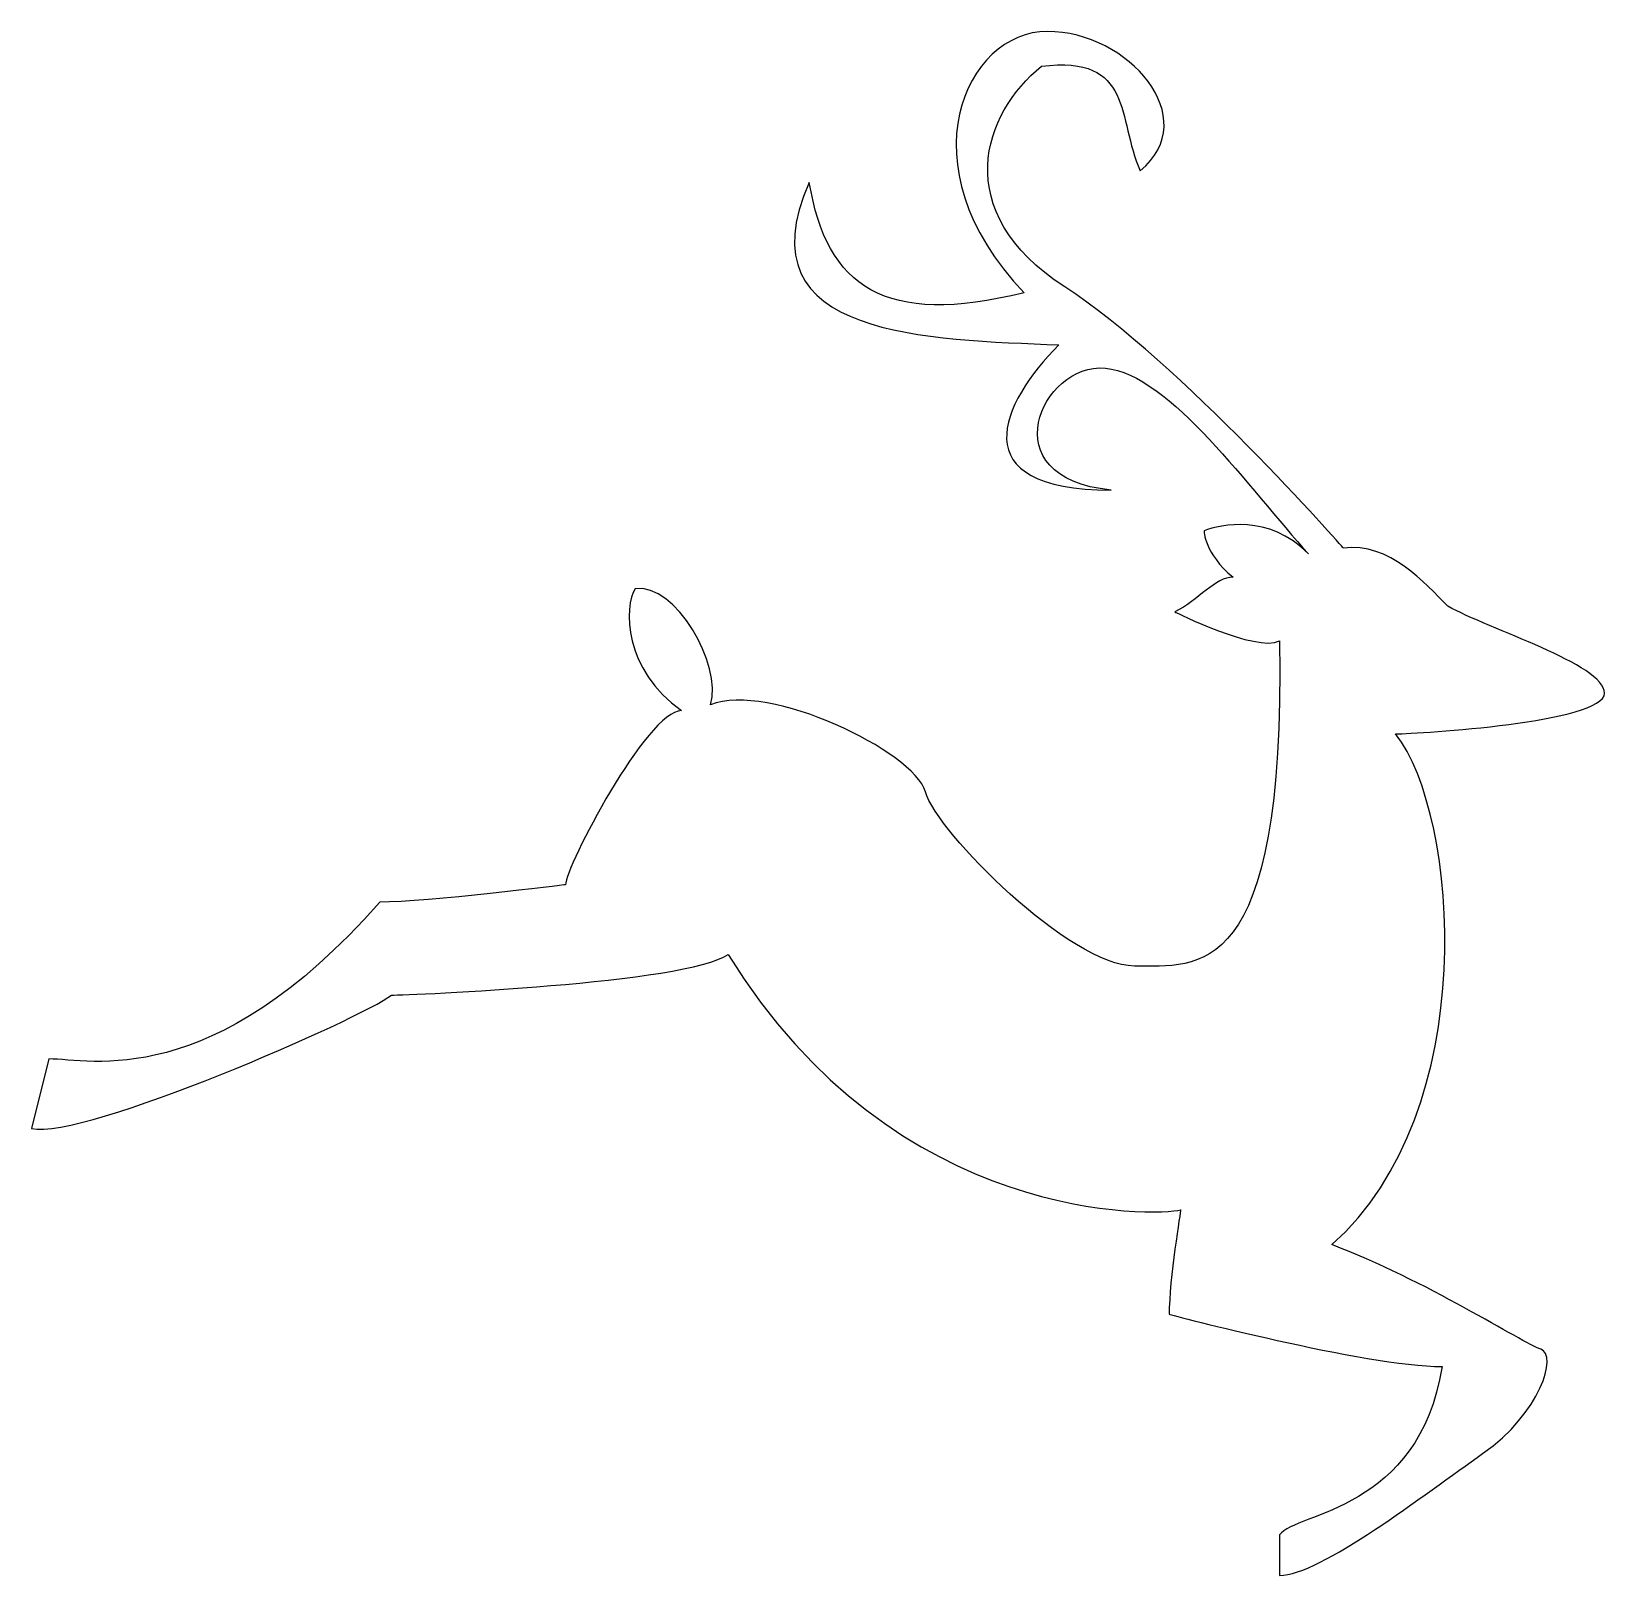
# Model space of a CAD drawing. Header units: centimetres. Extents: x -8.4 to 8.4, y -8.2 to 8.2.
import ezdxf

# ---------------------------------------------------------------- set-up
doc = ezdxf.new("R2010")
doc.units = ezdxf.units.CM
doc.header["$MEASUREMENT"] = 0
doc.layers.add('Camada 1', color=7, linetype='Continuous')

msp = doc.modelspace()

# ---------------------------------------------------------------- linework, layer by layer
at = {"layer": 'Camada 1'}
msp.add_open_spline([(-8.40045, -3.47178), (-8.40045, -3.47178), (-8.21447, -2.72782), (-8.21447, -2.72782), (-8.21447, -2.72782), (-7.7805, -2.72782), (-6.47859, -3.09982), (-4.6807, -1.05393), (-4.6807, -1.05393), (-4.18471, -1.05393), (-2.69683, -0.86795), (-2.69683, -0.86795), (-2.69683, -0.86795), (-2.69683, -0.68195), (-1.82892, 0.99194), (-1.45694, 0.99194), (-1.45694, 0.99194), (-2.07689, 1.42594), (-2.07686, 2.10787), (-1.95288, 2.29388), (-1.95288, 2.29388), (-1.51894, 2.3559), (-1.02295, 1.48799), (-1.14696, 1.05399), (-1.14696, 1.05399), (-0.52701, 1.30193), (1.02281, 0.55805), (1.14687, 0.12406), (1.14687, 0.12406), (1.27091, -0.30994), (2.69672, -1.73583), (3.37874, -1.73583), (3.37874, -1.73583), (4.06076, -1.73583), (4.99071, -1.92191), (4.92867, 1.73593), (4.92867, 1.73593), (4.68065, 1.61195), (3.81274, 2.04586), (3.81274, 2.04586), (3.81274, 2.04586), (4.06076, 2.16992), (4.24674, 2.41784), (4.43274, 2.41784), (4.43274, 2.41784), (4.12484, 2.66922), (4.1227, 2.91388), (4.1227, 2.91388), (4.1227, 2.91388), (4.30868, 2.97582), (4.80461, 3.09986), (5.23863, 2.66586), (5.23863, 2.66586), (4.61871, 3.3478), (3.75075, 4.58769), (3.06881, 4.64971), (3.06881, 4.64971), (2.38687, 4.71173), (1.82892, 3.47176), (3.13083, 3.3478), (3.13083, 3.3478), (1.51888, 3.3478), (1.95288, 4.27781), (2.57288, 4.89773), (2.57288, 4.89773), (1.20893, 4.9597), (-0.83694, 4.9597), (-0.09298, 6.63358), (-0.09298, 6.63358), (0.09302, 5.51765), (0.71299, 5.0837), (2.2009, 5.45568), (2.2009, 5.45568), (0.89899, 6.81953), (1.58085, 8.24545), (2.44881, 8.24545), (2.44881, 8.24545), (3.31683, 8.24545), (4.12272, 7.31552), (3.44079, 6.75754), (3.44079, 6.75754), (3.19277, 7.31549), (3.37404, 7.99661), (2.38688, 7.87347), (2.38688, 7.87347), (1.76688, 7.37753), (1.39482, 6.32354), (2.63482, 5.51759), (2.63482, 5.51759), (3.87479, 4.71167), (5.61062, 2.72782), (5.61062, 2.72782), (5.61062, 2.72782), (6.10666, 2.78976), (6.47856, 2.35584), (6.72655, 2.10782), (6.72655, 2.10782), (7.16055, 1.8598), (8.40046, 1.48782), (8.40046, 1.17789), (8.40046, 1.17789), (8.40046, 0.86793), (6.41653, 0.74389), (6.16859, 0.74389), (6.16859, 0.74389), (6.85061, -0.12402), (7.09852, -3.28571), (5.48668, -4.71171), (5.48668, -4.71171), (6.47863, -5.08369), (7.53254, -5.7656), (7.71855, -5.82764), (7.71855, -5.82764), (7.90453, -5.88966), (7.71844, -6.50955), (7.09855, -6.94357), (7.09855, -6.94357), (6.47863, -7.37757), (5.36272, -8.24548), (4.9287, -8.24548), (4.9287, -8.24548), (4.9287, -7.81159), (4.9287, -7.81159), (4.9287, -7.81159), (4.9287, -7.81159), (5.11468, -7.56357), (6.41661, -7.56346), (6.6646, -6.01364), (6.6646, -6.01364), (5.85863, -6.01364), (3.75074, -5.45566), (3.75074, -5.45566), (3.75074, -5.45566), (3.75074, -5.08368), (3.87478, -4.33973), (3.87478, -4.33973), (3.87478, -4.33973), (3.62676, -4.40177), (0.83694, -4.52573), (-0.96096, -1.61193), (-0.96096, -1.61193), (-1.3949, -1.92189), (-4.37072, -2.04593), (-4.5567, -2.04593), (-4.5567, -2.04593), (-4.86668, -2.29383), (-7.8425, -3.59577), (-8.40045, -3.47178)], degree=3, knots=[0, 0, 0, 0, 0.02631579, 0.02631579, 0.02631579, 0.02631579, 0.05263158, 0.05263158, 0.05263158, 0.05263158, 0.07894737, 0.07894737, 0.07894737, 0.07894737, 0.10526316, 0.10526316, 0.10526316, 0.10526316, 0.13157895, 0.13157895, 0.13157895, 0.13157895, 0.15789474, 0.15789474, 0.15789474, 0.15789474, 0.18421053, 0.18421053, 0.18421053, 0.18421053, 0.21052632, 0.21052632, 0.21052632, 0.21052632, 0.23684211, 0.23684211, 0.23684211, 0.23684211, 0.26315789, 0.26315789, 0.26315789, 0.26315789, 0.28947368, 0.28947368, 0.28947368, 0.28947368, 0.31578947, 0.31578947, 0.31578947, 0.31578947, 0.34210526, 0.34210526, 0.34210526, 0.34210526, 0.36842105, 0.36842105, 0.36842105, 0.36842105, 0.39473684, 0.39473684, 0.39473684, 0.39473684, 0.42105263, 0.42105263, 0.42105263, 0.42105263, 0.44736842, 0.44736842, 0.44736842, 0.44736842, 0.47368421, 0.47368421, 0.47368421, 0.47368421, 0.5, 0.5, 0.5, 0.5, 0.52631579, 0.52631579, 0.52631579, 0.52631579, 0.55263158, 0.55263158, 0.55263158, 0.55263158, 0.57894737, 0.57894737, 0.57894737, 0.57894737, 0.60526316, 0.60526316, 0.60526316, 0.60526316, 0.63157895, 0.63157895, 0.63157895, 0.63157895, 0.65789474, 0.65789474, 0.65789474, 0.65789474, 0.68421053, 0.68421053, 0.68421053, 0.68421053, 0.71052632, 0.71052632, 0.71052632, 0.71052632, 0.73684211, 0.73684211, 0.73684211, 0.73684211, 0.76315789, 0.76315789, 0.76315789, 0.76315789, 0.78947368, 0.78947368, 0.78947368, 0.78947368, 0.81578947, 0.81578947, 0.81578947, 0.81578947, 0.84210526, 0.84210526, 0.84210526, 0.84210526, 0.86842105, 0.86842105, 0.86842105, 0.86842105, 0.89473684, 0.89473684, 0.89473684, 0.89473684, 0.92105263, 0.92105263, 0.92105263, 0.92105263, 0.94736842, 0.94736842, 0.94736842, 0.94736842, 1, 1, 1, 1], dxfattribs=at)

doc.saveas('drawing.dxf')
